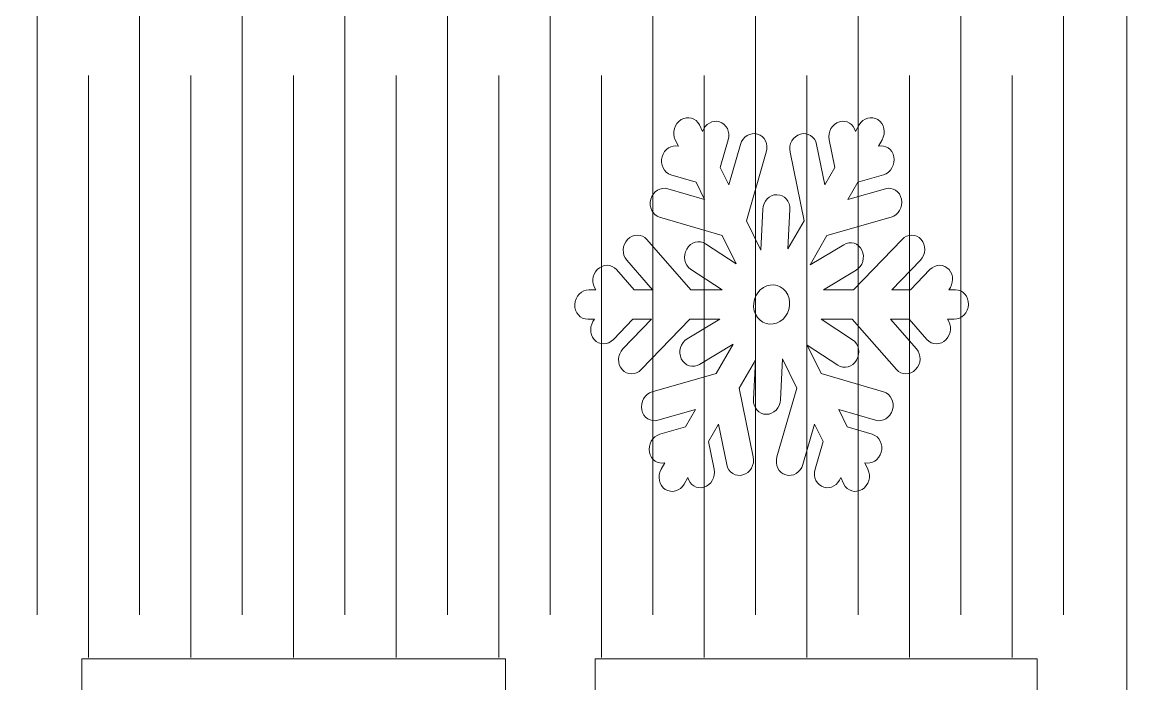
# Model space of a CAD drawing. Header units: centimetres. Extents: x -24.3 to 24.3, y -22.3 to 22.8.
# Drawn here: x 16.43 to 23, y -14.08 to -10.15 of the extents above; entities that cross this region are included whole.
import ezdxf

# ---------------------------------------------------------------- set-up
doc = ezdxf.new("R2010")
doc.units = ezdxf.units.CM
doc.header["$MEASUREMENT"] = 0
doc.layers.add('layer 1', color=7, linetype='Continuous')

msp = doc.modelspace()

# ---------------------------------------------------------------- linework, layer by layer
at = {"layer": 'layer 1', "color": 177, "lineweight": 9}
msp.add_open_spline([(-19.93213, -6.60133), (-19.93213, -6.60133), (-17.30459, -6.60133), (-17.30459, -6.60133), (-17.30459, -6.60133), (-17.30459, -6.60133), (-17.30459, -6.20133), (-17.30459, -6.20133), (-17.30459, -6.20133), (-17.30459, -6.20133), (-16.77125, -6.20133), (-16.77125, -6.20133), (-16.77125, -6.20133), (-16.77125, -6.20133), (-16.77125, -6.60133), (-16.77125, -6.60133), (-16.77125, -6.60133), (-16.77125, -6.60133), (-14.25361, -6.60133), (-14.25361, -6.60133), (-14.25361, -6.60133), (-14.25361, -6.60133), (-14.25361, -6.20133), (-14.25361, -6.20133), (-14.25361, -6.20133), (-14.25361, -6.20133), (-13.72028, -6.20133), (-13.72028, -6.20133), (-13.72028, -6.20133), (-13.72028, -6.20133), (-13.72028, -6.60133), (-13.72028, -6.60133), (-13.72028, -6.60133), (-13.72028, -6.60133), (-11.20265, -6.60133), (-11.20265, -6.60133), (-11.20265, -6.60133), (-11.20265, -6.60133), (-11.20265, -6.20133), (-11.20265, -6.20133), (-11.20265, -6.20133), (-11.20265, -6.20133), (-10.66932, -6.20133), (-10.66932, -6.20133), (-10.66932, -6.20133), (-10.66932, -6.20133), (-10.66932, -6.60133), (-10.66932, -6.60133), (-10.66932, -6.60133), (-10.66932, -6.60133), (-8.15169, -6.60133), (-8.15169, -6.60133), (-8.15169, -6.60133), (-8.15169, -6.60133), (-8.15169, -6.20133), (-8.15169, -6.20133), (-8.15169, -6.20133), (-8.15169, -6.20133), (-7.61836, -6.20133), (-7.61836, -6.20133), (-7.61836, -6.20133), (-7.61836, -6.20133), (-7.61836, -6.60133), (-7.61836, -6.60133), (-7.61836, -6.60133), (-7.61836, -6.60133), (-5.10073, -6.60133), (-5.10073, -6.60133), (-5.10073, -6.60133), (-5.10073, -6.60133), (-5.10073, -6.20133), (-5.10073, -6.20133), (-5.10073, -6.20133), (-5.10073, -6.20133), (-4.5674, -6.20133), (-4.5674, -6.20133), (-4.5674, -6.20133), (-4.5674, -6.20133), (-4.5674, -6.60133), (-4.5674, -6.60133), (-4.5674, -6.60133), (-4.5674, -6.60133), (-2.04977, -6.60133), (-2.04977, -6.60133), (-2.04977, -6.60133), (-2.04977, -6.60133), (-2.04977, -6.20133), (-2.04977, -6.20133), (-2.04977, -6.20133), (-2.04977, -6.20133), (-1.51644, -6.20133), (-1.51644, -6.20133), (-1.51644, -6.20133), (-1.51644, -6.20133), (-1.51644, -6.60133), (-1.51644, -6.60133), (-1.51644, -6.60133), (-1.51644, -6.60133), (1.0012, -6.60133), (1.0012, -6.60133), (1.0012, -6.60133), (1.0012, -6.60133), (1.0012, -6.20133), (1.0012, -6.20133), (1.0012, -6.20133), (1.0012, -6.20133), (1.53453, -6.20133), (1.53453, -6.20133), (1.53453, -6.20133), (1.53453, -6.20133), (1.53453, -6.60133), (1.53453, -6.60133), (1.53453, -6.60133), (1.53453, -6.60133), (4.05217, -6.60133), (4.05217, -6.60133), (4.05217, -6.60133), (4.05217, -6.60133), (4.05217, -6.20133), (4.05217, -6.20133), (4.05217, -6.20133), (4.05217, -6.20133), (4.58551, -6.20133), (4.58551, -6.20133), (4.58551, -6.20133), (4.58551, -6.20133), (4.58551, -6.60133), (4.58551, -6.60133), (4.58551, -6.60133), (4.58551, -6.60133), (7.10315, -6.60133), (7.10315, -6.60133), (7.10315, -6.60133), (7.10315, -6.60133), (7.10315, -6.20133), (7.10315, -6.20133), (7.10315, -6.20133), (7.10315, -6.20133), (7.63648, -6.20133), (7.63648, -6.20133), (7.63648, -6.20133), (7.63648, -6.20133), (7.63648, -6.60133), (7.63648, -6.60133), (7.63648, -6.60133), (7.63648, -6.60133), (10.15411, -6.60133), (10.15411, -6.60133), (10.15411, -6.60133), (10.15411, -6.60133), (10.15411, -6.20133), (10.15411, -6.20133), (10.15411, -6.20133), (10.15411, -6.20133), (10.68744, -6.20133), (10.68744, -6.20133), (10.68744, -6.20133), (10.68744, -6.20133), (10.68744, -6.60133), (10.68744, -6.60133), (10.68744, -6.60133), (10.68744, -6.60133), (13.20507, -6.60133), (13.20507, -6.60133), (13.20507, -6.60133), (13.20507, -6.60133), (13.20507, -6.20133), (13.20507, -6.20133), (13.20507, -6.20133), (13.20507, -6.20133), (13.7384, -6.20133), (13.7384, -6.20133), (13.7384, -6.20133), (13.7384, -6.20133), (13.7384, -6.60133), (13.7384, -6.60133), (13.7384, -6.60133), (13.7384, -6.60133), (16.25603, -6.60133), (16.25603, -6.60133), (16.25603, -6.60133), (16.25603, -6.60133), (16.25603, -6.20133), (16.25603, -6.20133), (16.25603, -6.20133), (16.25603, -6.20133), (16.78936, -6.20133), (16.78936, -6.20133), (16.78936, -6.20133), (16.78936, -6.20133), (16.78936, -6.60133), (16.78936, -6.60133), (16.78936, -6.60133), (16.78936, -6.60133), (19.30699, -6.60133), (19.30699, -6.60133), (19.30699, -6.60133), (19.30699, -6.60133), (19.30699, -6.20133), (19.30699, -6.20133), (19.30699, -6.20133), (19.30699, -6.20133), (19.84032, -6.20133), (19.84032, -6.20133), (19.84032, -6.20133), (19.84032, -6.20133), (19.84032, -6.60133), (19.84032, -6.60133), (19.84032, -6.60133), (19.84032, -6.60133), (22.46787, -6.60133), (22.46787, -6.60133), (22.46787, -6.60133), (22.46787, -6.60133), (22.46787, -6.20133), (22.46787, -6.20133), (22.46787, -6.20133), (22.46787, -6.20133), (23.0012, -6.20133), (23.0012, -6.20133), (23.0012, -6.20133), (23.0012, -8.91244), (23.0012, -11.62356), (23.0012, -14.33467), (23.0012, -14.33467), (23.0012, -14.33467), (22.46787, -14.33467), (22.46787, -14.33467), (22.46787, -14.33467), (22.46787, -14.33467), (22.46787, -13.93467), (22.46787, -13.93467), (22.46787, -13.93467), (22.46787, -13.93467), (19.84032, -13.93467), (19.84032, -13.93467), (19.84032, -13.93467), (19.84032, -13.93467), (19.84032, -14.33467), (19.84032, -14.33467), (19.84032, -14.33467), (19.84032, -14.33467), (19.30699, -14.33467), (19.30699, -14.33467), (19.30699, -14.33467), (19.30699, -14.33467), (19.30699, -13.93467), (19.30699, -13.93467), (19.30699, -13.93467), (19.30699, -13.93467), (16.78936, -13.93467), (16.78936, -13.93467), (16.78936, -13.93467), (16.78936, -13.93467), (16.78936, -14.33467), (16.78936, -14.33467), (16.78936, -14.33467), (16.78936, -14.33467), (16.25603, -14.33467), (16.25603, -14.33467), (16.25603, -14.33467), (16.25603, -14.33467), (16.25603, -13.93467), (16.25603, -13.93467), (16.25603, -13.93467), (16.25603, -13.93467), (13.7384, -13.93467), (13.7384, -13.93467), (13.7384, -13.93467), (13.7384, -13.93467), (13.7384, -14.33467), (13.7384, -14.33467), (13.7384, -14.33467), (13.7384, -14.33467), (13.20507, -14.33467), (13.20507, -14.33467), (13.20507, -14.33467), (13.20507, -14.33467), (13.20507, -13.93467), (13.20507, -13.93467), (13.20507, -13.93467), (13.20507, -13.93467), (10.68744, -13.93467), (10.68744, -13.93467), (10.68744, -13.93467), (10.68744, -13.93467), (10.68744, -14.33467), (10.68744, -14.33467), (10.68744, -14.33467), (10.68744, -14.33467), (10.15411, -14.33467), (10.15411, -14.33467), (10.15411, -14.33467), (10.15411, -14.33467), (10.15411, -13.93467), (10.15411, -13.93467), (10.15411, -13.93467), (10.15411, -13.93467), (7.63648, -13.93467), (7.63648, -13.93467), (7.63648, -13.93467), (7.63648, -13.93467), (7.63648, -14.33467), (7.63648, -14.33467), (7.63648, -14.33467), (7.63648, -14.33467), (7.10315, -14.33467), (7.10315, -14.33467), (7.10315, -14.33467), (7.10315, -14.33467), (7.10315, -13.93467), (7.10315, -13.93467), (7.10315, -13.93467), (7.10315, -13.93467), (4.58551, -13.93467), (4.58551, -13.93467), (4.58551, -13.93467), (4.58551, -13.93467), (4.58551, -14.33467), (4.58551, -14.33467), (4.58551, -14.33467), (4.58551, -14.33467), (4.05217, -14.33467), (4.05217, -14.33467), (4.05217, -14.33467), (4.05217, -14.33467), (4.05217, -13.93467), (4.05217, -13.93467), (4.05217, -13.93467), (4.05217, -13.93467), (1.53453, -13.93467), (1.53453, -13.93467), (1.53453, -13.93467), (1.53453, -13.93467), (1.53453, -14.33467), (1.53453, -14.33467), (1.53453, -14.33467), (1.53453, -14.33467), (1.0012, -14.33467), (1.0012, -14.33467), (1.0012, -14.33467), (1.0012, -14.33467), (1.0012, -13.93467), (1.0012, -13.93467), (1.0012, -13.93467), (1.0012, -13.93467), (-1.51644, -13.93467), (-1.51644, -13.93467), (-1.51644, -13.93467), (-1.51644, -13.93467), (-1.51644, -14.33467), (-1.51644, -14.33467), (-1.51644, -14.33467), (-1.51644, -14.33467), (-2.04977, -14.33467), (-2.04977, -14.33467), (-2.04977, -14.33467), (-2.04977, -14.33467), (-2.04977, -13.93467), (-2.04977, -13.93467), (-2.04977, -13.93467), (-2.04977, -13.93467), (-4.5674, -13.93467), (-4.5674, -13.93467), (-4.5674, -13.93467), (-4.5674, -13.93467), (-4.5674, -14.33467), (-4.5674, -14.33467), (-4.5674, -14.33467), (-4.5674, -14.33467), (-5.10073, -14.33467), (-5.10073, -14.33467), (-5.10073, -14.33467), (-5.10073, -14.33467), (-5.10073, -13.93467), (-5.10073, -13.93467), (-5.10073, -13.93467), (-5.10073, -13.93467), (-7.61836, -13.93467), (-7.61836, -13.93467), (-7.61836, -13.93467), (-7.61836, -13.93467), (-7.61836, -14.33467), (-7.61836, -14.33467), (-7.61836, -14.33467), (-7.61836, -14.33467), (-8.15169, -14.33467), (-8.15169, -14.33467), (-8.15169, -14.33467), (-8.15169, -14.33467), (-8.15169, -13.93467), (-8.15169, -13.93467), (-8.15169, -13.93467), (-8.15169, -13.93467), (-10.66932, -13.93467), (-10.66932, -13.93467), (-10.66932, -13.93467), (-10.66932, -13.93467), (-10.66932, -14.33467), (-10.66932, -14.33467), (-10.66932, -14.33467), (-10.66932, -14.33467), (-11.20265, -14.33467), (-11.20265, -14.33467), (-11.20265, -14.33467), (-11.20265, -14.33467), (-11.20265, -13.93467), (-11.20265, -13.93467), (-11.20265, -13.93467), (-11.20265, -13.93467), (-13.72028, -13.93467), (-13.72028, -13.93467), (-13.72028, -13.93467), (-13.72028, -13.93467), (-13.72028, -14.33467), (-13.72028, -14.33467), (-13.72028, -14.33467), (-13.72028, -14.33467), (-14.25361, -14.33467), (-14.25361, -14.33467), (-14.25361, -14.33467), (-14.25361, -14.33467), (-14.25361, -13.93467), (-14.25361, -13.93467), (-14.25361, -13.93467), (-14.25361, -13.93467), (-16.77125, -13.93467), (-16.77125, -13.93467), (-16.77125, -13.93467), (-16.77125, -13.93467), (-16.77125, -14.33467), (-16.77125, -14.33467), (-16.77125, -14.33467), (-16.77125, -14.33467), (-17.30459, -14.33467), (-17.30459, -14.33467), (-17.30459, -14.33467), (-17.30459, -14.33467), (-17.30459, -13.93467), (-17.30459, -13.93467), (-17.30459, -13.93467), (-17.30459, -13.93467), (-19.93213, -13.93467), (-19.93213, -13.93467), (-19.93213, -13.93467), (-19.93213, -13.93467), (-19.93213, -14.33467), (-19.93213, -14.33467), (-19.93213, -14.33467), (-19.93213, -14.33467), (-20.46547, -14.33467), (-20.46547, -14.33467), (-20.46547, -14.33467), (-20.46547, -11.62356), (-20.46547, -8.91244), (-20.46547, -6.20133), (-20.46547, -6.20133), (-20.46547, -6.20133), (-19.93213, -6.20133), (-19.93213, -6.20133), (-19.93213, -6.20133), (-19.93213, -6.20133), (-19.93213, -6.60133), (-19.93213, -6.60133)], degree=3, knots=[0, 0, 0, 0, 0.008547, 0.008547, 0.008547, 0.008547, 0.017094, 0.017094, 0.017094, 0.017094, 0.025641, 0.025641, 0.025641, 0.025641, 0.034188, 0.034188, 0.034188, 0.034188, 0.042735, 0.042735, 0.042735, 0.042735, 0.0512821, 0.0512821, 0.0512821, 0.0512821, 0.0598291, 0.0598291, 0.0598291, 0.0598291, 0.0683761, 0.0683761, 0.0683761, 0.0683761, 0.0769231, 0.0769231, 0.0769231, 0.0769231, 0.0854701, 0.0854701, 0.0854701, 0.0854701, 0.0940171, 0.0940171, 0.0940171, 0.0940171, 0.1025641, 0.1025641, 0.1025641, 0.1025641, 0.1111111, 0.1111111, 0.1111111, 0.1111111, 0.1196581, 0.1196581, 0.1196581, 0.1196581, 0.1282051, 0.1282051, 0.1282051, 0.1282051, 0.1367521, 0.1367521, 0.1367521, 0.1367521, 0.1452991, 0.1452991, 0.1452991, 0.1452991, 0.1538462, 0.1538462, 0.1538462, 0.1538462, 0.1623932, 0.1623932, 0.1623932, 0.1623932, 0.1709402, 0.1709402, 0.1709402, 0.1709402, 0.1794872, 0.1794872, 0.1794872, 0.1794872, 0.1880342, 0.1880342, 0.1880342, 0.1880342, 0.1965812, 0.1965812, 0.1965812, 0.1965812, 0.2051282, 0.2051282, 0.2051282, 0.2051282, 0.2136752, 0.2136752, 0.2136752, 0.2136752, 0.2222222, 0.2222222, 0.2222222, 0.2222222, 0.2307692, 0.2307692, 0.2307692, 0.2307692, 0.2393162, 0.2393162, 0.2393162, 0.2393162, 0.2478632, 0.2478632, 0.2478632, 0.2478632, 0.2564103, 0.2564103, 0.2564103, 0.2564103, 0.2649573, 0.2649573, 0.2649573, 0.2649573, 0.2735043, 0.2735043, 0.2735043, 0.2735043, 0.2820513, 0.2820513, 0.2820513, 0.2820513, 0.2905983, 0.2905983, 0.2905983, 0.2905983, 0.2991453, 0.2991453, 0.2991453, 0.2991453, 0.3076923, 0.3076923, 0.3076923, 0.3076923, 0.3162393, 0.3162393, 0.3162393, 0.3162393, 0.3247863, 0.3247863, 0.3247863, 0.3247863, 0.3333333, 0.3333333, 0.3333333, 0.3333333, 0.3418803, 0.3418803, 0.3418803, 0.3418803, 0.3504274, 0.3504274, 0.3504274, 0.3504274, 0.3589744, 0.3589744, 0.3589744, 0.3589744, 0.3675214, 0.3675214, 0.3675214, 0.3675214, 0.3760684, 0.3760684, 0.3760684, 0.3760684, 0.3846154, 0.3846154, 0.3846154, 0.3846154, 0.3931624, 0.3931624, 0.3931624, 0.3931624, 0.4017094, 0.4017094, 0.4017094, 0.4017094, 0.4102564, 0.4102564, 0.4102564, 0.4102564, 0.4188034, 0.4188034, 0.4188034, 0.4188034, 0.4273504, 0.4273504, 0.4273504, 0.4273504, 0.4358974, 0.4358974, 0.4358974, 0.4358974, 0.4444444, 0.4444444, 0.4444444, 0.4444444, 0.4529915, 0.4529915, 0.4529915, 0.4529915, 0.4615385, 0.4615385, 0.4615385, 0.4615385, 0.4700855, 0.4700855, 0.4700855, 0.4700855, 0.4786325, 0.4786325, 0.4786325, 0.4786325, 0.4871795, 0.4871795, 0.4871795, 0.4871795, 0.4957265, 0.4957265, 0.4957265, 0.4957265, 0.5042735, 0.5042735, 0.5042735, 0.5042735, 0.5128205, 0.5128205, 0.5128205, 0.5128205, 0.5213675, 0.5213675, 0.5213675, 0.5213675, 0.5299145, 0.5299145, 0.5299145, 0.5299145, 0.5384615, 0.5384615, 0.5384615, 0.5384615, 0.5470085, 0.5470085, 0.5470085, 0.5470085, 0.5555556, 0.5555556, 0.5555556, 0.5555556, 0.5641026, 0.5641026, 0.5641026, 0.5641026, 0.5726496, 0.5726496, 0.5726496, 0.5726496, 0.5811966, 0.5811966, 0.5811966, 0.5811966, 0.5897436, 0.5897436, 0.5897436, 0.5897436, 0.5982906, 0.5982906, 0.5982906, 0.5982906, 0.6068376, 0.6068376, 0.6068376, 0.6068376, 0.6153846, 0.6153846, 0.6153846, 0.6153846, 0.6239316, 0.6239316, 0.6239316, 0.6239316, 0.6324786, 0.6324786, 0.6324786, 0.6324786, 0.6410256, 0.6410256, 0.6410256, 0.6410256, 0.6495726, 0.6495726, 0.6495726, 0.6495726, 0.6581197, 0.6581197, 0.6581197, 0.6581197, 0.6666667, 0.6666667, 0.6666667, 0.6666667, 0.6752137, 0.6752137, 0.6752137, 0.6752137, 0.6837607, 0.6837607, 0.6837607, 0.6837607, 0.6923077, 0.6923077, 0.6923077, 0.6923077, 0.7008547, 0.7008547, 0.7008547, 0.7008547, 0.7094017, 0.7094017, 0.7094017, 0.7094017, 0.7179487, 0.7179487, 0.7179487, 0.7179487, 0.7264957, 0.7264957, 0.7264957, 0.7264957, 0.7350427, 0.7350427, 0.7350427, 0.7350427, 0.7435897, 0.7435897, 0.7435897, 0.7435897, 0.7521368, 0.7521368, 0.7521368, 0.7521368, 0.7606838, 0.7606838, 0.7606838, 0.7606838, 0.7692308, 0.7692308, 0.7692308, 0.7692308, 0.7777778, 0.7777778, 0.7777778, 0.7777778, 0.7863248, 0.7863248, 0.7863248, 0.7863248, 0.7948718, 0.7948718, 0.7948718, 0.7948718, 0.8034188, 0.8034188, 0.8034188, 0.8034188, 0.8119658, 0.8119658, 0.8119658, 0.8119658, 0.8205128, 0.8205128, 0.8205128, 0.8205128, 0.8290598, 0.8290598, 0.8290598, 0.8290598, 0.8376068, 0.8376068, 0.8376068, 0.8376068, 0.8461538, 0.8461538, 0.8461538, 0.8461538, 0.8547009, 0.8547009, 0.8547009, 0.8547009, 0.8632479, 0.8632479, 0.8632479, 0.8632479, 0.8717949, 0.8717949, 0.8717949, 0.8717949, 0.8803419, 0.8803419, 0.8803419, 0.8803419, 0.8888889, 0.8888889, 0.8888889, 0.8888889, 0.8974359, 0.8974359, 0.8974359, 0.8974359, 0.9059829, 0.9059829, 0.9059829, 0.9059829, 0.9145299, 0.9145299, 0.9145299, 0.9145299, 0.9230769, 0.9230769, 0.9230769, 0.9230769, 0.9316239, 0.9316239, 0.9316239, 0.9316239, 0.9401709, 0.9401709, 0.9401709, 0.9401709, 0.9487179, 0.9487179, 0.9487179, 0.9487179, 0.957265, 0.957265, 0.957265, 0.957265, 0.965812, 0.965812, 0.965812, 0.965812, 0.974359, 0.974359, 0.974359, 0.974359, 0.982906, 0.982906, 0.982906, 0.982906, 1, 1, 1, 1], dxfattribs=at)
for points in [[(16.52269, -6.86263), (16.52269, -6.86263), (16.52269, -13.67337), (16.52269, -13.67337)], [(17.13288, -6.86263), (17.13288, -6.86263), (17.13288, -13.67337), (17.13288, -13.67337)], [(17.74308, -6.86263), (17.74308, -6.86263), (17.74308, -13.67337), (17.74308, -13.67337)], [(18.35327, -6.86263), (18.35327, -6.86263), (18.35327, -13.67337), (18.35327, -13.67337)], [(18.96346, -6.86263), (18.96346, -6.86263), (18.96346, -13.67337), (18.96346, -13.67337)], [(19.57366, -6.86263), (19.57366, -6.86263), (19.57366, -13.67337), (19.57366, -13.67337)], [(20.18385, -6.86263), (20.18385, -6.86263), (20.18385, -13.67337), (20.18385, -13.67337)], [(20.79404, -6.86263), (20.79404, -6.86263), (20.79404, -13.67337), (20.79404, -13.67337)], [(21.40424, -6.86263), (21.40424, -6.86263), (21.40424, -13.67337), (21.40424, -13.67337)], [(22.01443, -6.86263), (22.01443, -6.86263), (22.01443, -13.67337), (22.01443, -13.67337)], [(22.62463, -6.86263), (22.62463, -6.86263), (22.62463, -13.67337), (22.62463, -13.67337)], [(16.82778, -13.92841), (16.82778, -13.92841), (16.82778, -10.46596), (16.82778, -10.46596)], [(17.43798, -13.92841), (17.43798, -13.92841), (17.43798, -10.46595), (17.43798, -10.46595)], [(18.04817, -13.92841), (18.04817, -13.92841), (18.04817, -10.46595), (18.04817, -10.46595)], [(18.65837, -13.92841), (18.65837, -13.92841), (18.65837, -10.46596), (18.65837, -10.46596)], [(19.26856, -13.92841), (19.26856, -13.92841), (19.26856, -10.46596), (19.26856, -10.46596)], [(19.87876, -13.92841), (19.87876, -13.92841), (19.87876, -10.46595), (19.87876, -10.46595)], [(20.48895, -13.92841), (20.48895, -13.92841), (20.48895, -10.46595), (20.48895, -10.46595)], [(21.09914, -13.92841), (21.09914, -13.92841), (21.09914, -10.46596), (21.09914, -10.46596)], [(21.70933, -13.92841), (21.70933, -13.92841), (21.70933, -10.46596), (21.70933, -10.46596)], [(22.31953, -13.92841), (22.31953, -13.92841), (22.31953, -10.46595), (22.31953, -10.46595)]]:
    msp.add_open_spline(points, degree=3, dxfattribs=at)
at = {"layer": 'layer 1', "color": 7, "lineweight": 9}
for points, knots in [([(20.6343, -11.11634), (20.6343, -11.11634), (20.70411, -10.87647), (20.70411, -10.87647), (20.70411, -10.87647), (20.71766, -10.82992), (20.76325, -10.80218), (20.80561, -10.81473), (20.80561, -10.81473), (20.84797, -10.82727), (20.87146, -10.87546), (20.85791, -10.92202), (20.85791, -10.92202), (20.85791, -10.92202), (20.73904, -11.33045), (20.73904, -11.33045), (20.73904, -11.33045), (20.73904, -11.33045), (20.82444, -11.50504), (20.82444, -11.50504), (20.82444, -11.50504), (20.82444, -11.50504), (20.83631, -11.26226), (20.83631, -11.26226), (20.83631, -11.26226), (20.83867, -11.21405), (20.87681, -11.175), (20.92121, -11.17531), (20.92121, -11.17531), (20.96562, -11.17563), (20.99991, -11.21521), (20.99756, -11.26341), (20.99756, -11.26341), (20.99756, -11.26341), (20.98608, -11.49824), (20.98608, -11.49824), (20.98608, -11.49824), (20.98608, -11.49824), (21.0825, -11.33045), (21.0825, -11.33045), (21.0825, -11.33045), (21.0825, -11.33045), (20.9986, -10.92203), (20.9986, -10.92203), (20.9986, -10.92203), (20.98904, -10.87547), (21.01665, -10.82728), (21.06008, -10.81474), (21.06008, -10.81474), (21.10352, -10.8022), (21.14673, -10.82993), (21.1563, -10.87649), (21.1563, -10.87649), (21.1563, -10.87649), (21.20557, -11.11634), (21.20557, -11.11634), (21.20557, -11.11634), (21.20557, -11.11634), (21.26507, -11.01281), (21.26507, -11.01281), (21.26507, -11.01281), (21.26507, -11.01281), (21.23141, -10.84894), (21.23141, -10.84894), (21.23141, -10.84894), (21.22184, -10.8024), (21.24946, -10.75419), (21.29289, -10.74165), (21.29289, -10.74165), (21.33488, -10.72952), (21.37669, -10.75505), (21.38805, -10.79886), (21.38805, -10.79886), (21.38805, -10.79886), (21.4099, -10.76084), (21.4099, -10.76084), (21.4099, -10.76084), (21.4339, -10.71909), (21.484, -10.7047), (21.52144, -10.72881), (21.52144, -10.72881), (21.55888, -10.75292), (21.56984, -10.80662), (21.54584, -10.84838), (21.54584, -10.84838), (21.54584, -10.84838), (21.52399, -10.88638), (21.52399, -10.88638), (21.52399, -10.88638), (21.56597, -10.87692), (21.60661, -10.90447), (21.61574, -10.94951), (21.61574, -10.94951), (21.62519, -10.99611), (21.59745, -11.04422), (21.554, -11.05664), (21.554, -11.05664), (21.554, -11.05664), (21.40101, -11.10034), (21.40101, -11.10034), (21.40101, -11.10034), (21.40101, -11.10034), (21.34151, -11.20387), (21.34151, -11.20387), (21.34151, -11.20387), (21.34151, -11.20387), (21.56542, -11.13991), (21.56542, -11.13991), (21.56542, -11.13991), (21.60887, -11.12749), (21.65201, -11.15536), (21.66146, -11.20196), (21.66146, -11.20196), (21.67091, -11.24853), (21.64317, -11.29665), (21.59971, -11.30907), (21.59971, -11.30907), (21.59971, -11.30907), (21.21844, -11.41798), (21.21844, -11.41798), (21.21844, -11.41798), (21.21844, -11.41798), (21.11809, -11.59257), (21.11809, -11.59257), (21.11809, -11.59257), (21.11809, -11.59257), (21.3177, -11.47258), (21.3177, -11.47258), (21.3177, -11.47258), (21.35734, -11.44874), (21.40611, -11.4635), (21.42627, -11.5054), (21.42627, -11.5054), (21.44643, -11.54732), (21.43054, -11.60094), (21.39092, -11.62476), (21.39092, -11.62476), (21.39092, -11.62476), (21.19787, -11.74081), (21.19787, -11.74081), (21.19787, -11.74081), (21.19787, -11.74081), (21.37636, -11.74081), (21.37636, -11.74081), (21.37636, -11.74081), (21.37636, -11.74081), (21.66438, -11.4413), (21.66438, -11.4413), (21.66438, -11.4413), (21.69722, -11.40717), (21.74846, -11.40709), (21.77845, -11.44113), (21.77845, -11.44113), (21.80845, -11.47518), (21.80614, -11.53079), (21.77332, -11.56492), (21.77332, -11.56492), (21.77332, -11.56492), (21.60417, -11.74081), (21.60417, -11.74081), (21.60417, -11.74081), (21.60417, -11.74081), (21.71432, -11.74081), (21.71432, -11.74081), (21.71432, -11.74081), (21.71432, -11.74081), (21.82988, -11.62064), (21.82988, -11.62064), (21.82988, -11.62064), (21.86271, -11.58651), (21.91395, -11.58643), (21.94394, -11.62048), (21.94394, -11.62048), (21.97295, -11.65339), (21.97175, -11.70648), (21.94195, -11.74081), (21.94195, -11.74081), (21.94195, -11.74081), (21.98238, -11.74081), (21.98238, -11.74081), (21.98238, -11.74081), (22.02679, -11.74081), (22.06134, -11.78014), (22.05928, -11.82835), (22.05928, -11.82835), (22.05722, -11.87655), (22.0193, -11.91588), (21.97488, -11.91588), (21.97488, -11.91588), (21.97488, -11.91588), (21.93445, -11.91588), (21.93445, -11.91588), (21.93445, -11.91588), (21.96132, -11.95022), (21.95797, -12.00331), (21.92615, -12.03623), (21.92615, -12.03623), (21.89323, -12.07027), (21.842, -12.0702), (21.81209, -12.03606), (21.81209, -12.03606), (21.81209, -12.03606), (21.7068, -11.91588), (21.7068, -11.91588), (21.7068, -11.91588), (21.7068, -11.91588), (21.59667, -11.91588), (21.59667, -11.91588), (21.59667, -11.91588), (21.59667, -11.91588), (21.75076, -12.09178), (21.75076, -12.09178), (21.75076, -12.09178), (21.78066, -12.12592), (21.77821, -12.18152), (21.7453, -12.21557), (21.7453, -12.21557), (21.71239, -12.24961), (21.66116, -12.24954), (21.63125, -12.2154), (21.63125, -12.2154), (21.63125, -12.2154), (21.36887, -11.91588), (21.36887, -11.91588), (21.36887, -11.91588), (21.36887, -11.91588), (21.18312, -11.91588), (21.18312, -11.91588), (21.18312, -11.91588), (21.18312, -11.91588), (21.37085, -12.03866), (21.37085, -12.03866), (21.37085, -12.03866), (21.40812, -12.06304), (21.41876, -12.11685), (21.39451, -12.15844), (21.39451, -12.15844), (21.37026, -12.20003), (21.32009, -12.21407), (21.28281, -12.18969), (21.28281, -12.18969), (21.28281, -12.18969), (21.10123, -12.07093), (21.10123, -12.07093), (21.10123, -12.07093), (21.10123, -12.07093), (21.18331, -12.23872), (21.18331, -12.23872), (21.18331, -12.23872), (21.18331, -12.23872), (21.55525, -12.34763), (21.55525, -12.34763), (21.55525, -12.34763), (21.59764, -12.36005), (21.62127, -12.40817), (21.60783, -12.45475), (21.60783, -12.45475), (21.5944, -12.50134), (21.54887, -12.52921), (21.50648, -12.5168), (21.50648, -12.5168), (21.50648, -12.5168), (21.28804, -12.45284), (21.28804, -12.45284), (21.28804, -12.45284), (21.28804, -12.45284), (21.33868, -12.55636), (21.33868, -12.55636), (21.33868, -12.55636), (21.33868, -12.55636), (21.48792, -12.60005), (21.48792, -12.60005), (21.48792, -12.60005), (21.53031, -12.61247), (21.55394, -12.66059), (21.5405, -12.70717), (21.5405, -12.70717), (21.52751, -12.75223), (21.4845, -12.77978), (21.44335, -12.77031), (21.44335, -12.77031), (21.44335, -12.77031), (21.46194, -12.80833), (21.46194, -12.80833), (21.46194, -12.80833), (21.48236, -12.85008), (21.4668, -12.90379), (21.4273, -12.9279), (21.4273, -12.9279), (21.3878, -12.952), (21.33893, -12.93761), (21.31851, -12.89586), (21.31851, -12.89586), (21.31851, -12.89586), (21.29991, -12.85785), (21.29991, -12.85785), (21.29991, -12.85785), (21.2848, -12.90165), (21.2408, -12.92718), (21.19985, -12.91505), (21.19985, -12.91505), (21.1575, -12.90251), (21.13401, -12.85431), (21.14755, -12.80776), (21.14755, -12.80776), (21.14755, -12.80776), (21.19525, -12.64389), (21.19525, -12.64389), (21.19525, -12.64389), (21.19525, -12.64389), (21.14461, -12.54037), (21.14461, -12.54037), (21.14461, -12.54037), (21.14461, -12.54037), (21.0748, -12.78022), (21.0748, -12.78022), (21.0748, -12.78022), (21.06125, -12.82677), (21.01566, -12.85451), (20.9733, -12.84196), (20.9733, -12.84196), (20.93095, -12.82942), (20.90745, -12.78123), (20.921, -12.73468), (20.921, -12.73468), (20.921, -12.73468), (21.03988, -12.32625), (21.03988, -12.32625), (21.03988, -12.32625), (21.03988, -12.32625), (20.95449, -12.15168), (20.95449, -12.15168), (20.95449, -12.15168), (20.95449, -12.15168), (20.94261, -12.39444), (20.94261, -12.39444), (20.94261, -12.39444), (20.94024, -12.44266), (20.90211, -12.48171), (20.85771, -12.4814), (20.85771, -12.4814), (20.81329, -12.48107), (20.77901, -12.44149), (20.78136, -12.39329), (20.78136, -12.39329), (20.78136, -12.39329), (20.79284, -12.15847), (20.79284, -12.15847), (20.79284, -12.15847), (20.79284, -12.15847), (20.69641, -12.32624), (20.69641, -12.32624), (20.69641, -12.32624), (20.69641, -12.32624), (20.78032, -12.73468), (20.78032, -12.73468), (20.78032, -12.73468), (20.78988, -12.78123), (20.76226, -12.82942), (20.71883, -12.84196), (20.71883, -12.84196), (20.6754, -12.85451), (20.63218, -12.82677), (20.62262, -12.78022), (20.62262, -12.78022), (20.62262, -12.78022), (20.57334, -12.54035), (20.57334, -12.54035), (20.57334, -12.54035), (20.57334, -12.54035), (20.51384, -12.64388), (20.51384, -12.64388), (20.51384, -12.64388), (20.51384, -12.64388), (20.54751, -12.80776), (20.54751, -12.80776), (20.54751, -12.80776), (20.55707, -12.85432), (20.52945, -12.90251), (20.48602, -12.91505), (20.48602, -12.91505), (20.44402, -12.92718), (20.40222, -12.90165), (20.39086, -12.85785), (20.39086, -12.85785), (20.39086, -12.85785), (20.36901, -12.89586), (20.36901, -12.89586), (20.36901, -12.89586), (20.34501, -12.93761), (20.29491, -12.952), (20.25747, -12.9279), (20.25747, -12.9279), (20.22004, -12.90379), (20.20907, -12.85008), (20.23307, -12.80833), (20.23307, -12.80833), (20.23307, -12.80833), (20.25492, -12.77031), (20.25492, -12.77031), (20.25492, -12.77031), (20.21295, -12.77977), (20.1723, -12.75222), (20.16317, -12.70718), (20.16317, -12.70718), (20.15373, -12.66059), (20.18147, -12.61247), (20.22492, -12.60005), (20.22492, -12.60005), (20.22492, -12.60005), (20.3779, -12.55635), (20.3779, -12.55635), (20.3779, -12.55635), (20.3779, -12.55635), (20.43739, -12.45284), (20.43739, -12.45284), (20.43739, -12.45284), (20.43739, -12.45284), (20.21349, -12.5168), (20.21349, -12.5168), (20.21349, -12.5168), (20.17004, -12.52921), (20.1269, -12.50134), (20.11745, -12.45475), (20.11745, -12.45475), (20.10801, -12.40817), (20.13575, -12.36005), (20.17921, -12.34763), (20.17921, -12.34763), (20.17921, -12.34763), (20.56046, -12.23872), (20.56046, -12.23872), (20.56046, -12.23872), (20.56046, -12.23872), (20.66082, -12.06412), (20.66082, -12.06412), (20.66082, -12.06412), (20.66082, -12.06412), (20.46121, -12.18413), (20.46121, -12.18413), (20.46121, -12.18413), (20.42157, -12.20796), (20.3728, -12.1932), (20.35265, -12.1513), (20.35265, -12.1513), (20.33248, -12.10939), (20.34837, -12.05577), (20.388, -12.03194), (20.388, -12.03194), (20.388, -12.03194), (20.58107, -11.91588), (20.58107, -11.91588), (20.58107, -11.91588), (20.58107, -11.91588), (20.40255, -11.91588), (20.40255, -11.91588), (20.40255, -11.91588), (20.40255, -11.91588), (20.11453, -12.2154), (20.11453, -12.2154), (20.11453, -12.2154), (20.0817, -12.24954), (20.03046, -12.24961), (20.00046, -12.21557), (20.00046, -12.21557), (19.97046, -12.18152), (19.97278, -12.12592), (20.0056, -12.09178), (20.0056, -12.09178), (20.0056, -12.09178), (20.17475, -11.91588), (20.17475, -11.91588), (20.17475, -11.91588), (20.17475, -11.91588), (20.06462, -11.91588), (20.06462, -11.91588), (20.06462, -11.91588), (20.06462, -11.91588), (19.94904, -12.03606), (19.94904, -12.03606), (19.94904, -12.03606), (19.91621, -12.0702), (19.86497, -12.07027), (19.83497, -12.03623), (19.83497, -12.03623), (19.80596, -12.00331), (19.80717, -11.95021), (19.83697, -11.91588), (19.83697, -11.91588), (19.83697, -11.91588), (19.79654, -11.91588), (19.79654, -11.91588), (19.79654, -11.91588), (19.75212, -11.91588), (19.71757, -11.87655), (19.71963, -11.82835), (19.71963, -11.82835), (19.7217, -11.78014), (19.75962, -11.74081), (19.80403, -11.74081), (19.80403, -11.74081), (19.80403, -11.74081), (19.84446, -11.74081), (19.84446, -11.74081), (19.84446, -11.74081), (19.81761, -11.70648), (19.82095, -11.65339), (19.85278, -11.62047), (19.85278, -11.62047), (19.88569, -11.58643), (19.93692, -11.58651), (19.96683, -11.62064), (19.96683, -11.62064), (19.96683, -11.62064), (20.07211, -11.74081), (20.07211, -11.74081), (20.07211, -11.74081), (20.07211, -11.74081), (20.18223, -11.74081), (20.18223, -11.74081), (20.18223, -11.74081), (20.18223, -11.74081), (20.02815, -11.56492), (20.02815, -11.56492), (20.02815, -11.56492), (19.99825, -11.53079), (20.0007, -11.47518), (20.03361, -11.44113), (20.03361, -11.44113), (20.06652, -11.40709), (20.11776, -11.40717), (20.14767, -11.4413), (20.14767, -11.4413), (20.14767, -11.4413), (20.41005, -11.74081), (20.41005, -11.74081), (20.41005, -11.74081), (20.41005, -11.74081), (20.59578, -11.74081), (20.59578, -11.74081), (20.59578, -11.74081), (20.59578, -11.74081), (20.40807, -11.61803), (20.40807, -11.61803), (20.40807, -11.61803), (20.37079, -11.59365), (20.36016, -11.53984), (20.3844, -11.49825), (20.3844, -11.49825), (20.40865, -11.45666), (20.45883, -11.44262), (20.4961, -11.467), (20.4961, -11.467), (20.4961, -11.467), (20.67767, -11.58577), (20.67767, -11.58577), (20.67767, -11.58577), (20.67767, -11.58577), (20.59559, -11.41798), (20.59559, -11.41798), (20.59559, -11.41798), (20.59559, -11.41798), (20.22368, -11.30907), (20.22368, -11.30907), (20.22368, -11.30907), (20.18128, -11.29665), (20.15766, -11.24853), (20.17109, -11.20196), (20.17109, -11.20196), (20.18453, -11.15536), (20.23006, -11.12749), (20.27244, -11.13991), (20.27244, -11.13991), (20.27244, -11.13991), (20.49087, -11.20387), (20.49087, -11.20387), (20.49087, -11.20387), (20.49087, -11.20387), (20.44023, -11.10034), (20.44023, -11.10034), (20.44023, -11.10034), (20.44023, -11.10034), (20.29099, -11.05664), (20.29099, -11.05664), (20.29099, -11.05664), (20.2486, -11.04422), (20.22498, -10.99611), (20.23841, -10.94951), (20.23841, -10.94951), (20.2514, -10.90447), (20.2944, -10.87692), (20.33557, -10.88638), (20.33557, -10.88638), (20.33557, -10.88638), (20.31698, -10.84838), (20.31698, -10.84838), (20.31698, -10.84838), (20.29655, -10.80662), (20.31211, -10.75292), (20.35161, -10.72881), (20.35161, -10.72881), (20.39111, -10.7047), (20.43998, -10.71909), (20.46041, -10.76084), (20.46041, -10.76084), (20.46041, -10.76084), (20.479, -10.79886), (20.479, -10.79886), (20.479, -10.79886), (20.4941, -10.75505), (20.53809, -10.72951), (20.57906, -10.74164), (20.57906, -10.74164), (20.62142, -10.75418), (20.64491, -10.80237), (20.63136, -10.84893), (20.63136, -10.84893), (20.63136, -10.84893), (20.58366, -11.01281), (20.58366, -11.01281), (20.58366, -11.01281), (20.58366, -11.01281), (20.6343, -11.11634), (20.6343, -11.11634)], [0, 0, 0, 0, 0.0063694, 0.0063694, 0.0063694, 0.0063694, 0.0127389, 0.0127389, 0.0127389, 0.0127389, 0.0191083, 0.0191083, 0.0191083, 0.0191083, 0.0254777, 0.0254777, 0.0254777, 0.0254777, 0.0318471, 0.0318471, 0.0318471, 0.0318471, 0.0382166, 0.0382166, 0.0382166, 0.0382166, 0.044586, 0.044586, 0.044586, 0.044586, 0.0509554, 0.0509554, 0.0509554, 0.0509554, 0.0573248, 0.0573248, 0.0573248, 0.0573248, 0.0636943, 0.0636943, 0.0636943, 0.0636943, 0.0700637, 0.0700637, 0.0700637, 0.0700637, 0.0764331, 0.0764331, 0.0764331, 0.0764331, 0.0828025, 0.0828025, 0.0828025, 0.0828025, 0.089172, 0.089172, 0.089172, 0.089172, 0.0955414, 0.0955414, 0.0955414, 0.0955414, 0.1019108, 0.1019108, 0.1019108, 0.1019108, 0.1082803, 0.1082803, 0.1082803, 0.1082803, 0.1146497, 0.1146497, 0.1146497, 0.1146497, 0.1210191, 0.1210191, 0.1210191, 0.1210191, 0.1273885, 0.1273885, 0.1273885, 0.1273885, 0.133758, 0.133758, 0.133758, 0.133758, 0.1401274, 0.1401274, 0.1401274, 0.1401274, 0.1464968, 0.1464968, 0.1464968, 0.1464968, 0.1528662, 0.1528662, 0.1528662, 0.1528662, 0.1592357, 0.1592357, 0.1592357, 0.1592357, 0.1656051, 0.1656051, 0.1656051, 0.1656051, 0.1719745, 0.1719745, 0.1719745, 0.1719745, 0.1783439, 0.1783439, 0.1783439, 0.1783439, 0.1847134, 0.1847134, 0.1847134, 0.1847134, 0.1910828, 0.1910828, 0.1910828, 0.1910828, 0.1974522, 0.1974522, 0.1974522, 0.1974522, 0.2038217, 0.2038217, 0.2038217, 0.2038217, 0.2101911, 0.2101911, 0.2101911, 0.2101911, 0.2165605, 0.2165605, 0.2165605, 0.2165605, 0.2229299, 0.2229299, 0.2229299, 0.2229299, 0.2292994, 0.2292994, 0.2292994, 0.2292994, 0.2356688, 0.2356688, 0.2356688, 0.2356688, 0.2420382, 0.2420382, 0.2420382, 0.2420382, 0.2484076, 0.2484076, 0.2484076, 0.2484076, 0.2547771, 0.2547771, 0.2547771, 0.2547771, 0.2611465, 0.2611465, 0.2611465, 0.2611465, 0.2675159, 0.2675159, 0.2675159, 0.2675159, 0.2738854, 0.2738854, 0.2738854, 0.2738854, 0.2802548, 0.2802548, 0.2802548, 0.2802548, 0.2866242, 0.2866242, 0.2866242, 0.2866242, 0.2929936, 0.2929936, 0.2929936, 0.2929936, 0.2993631, 0.2993631, 0.2993631, 0.2993631, 0.3057325, 0.3057325, 0.3057325, 0.3057325, 0.3121019, 0.3121019, 0.3121019, 0.3121019, 0.3184713, 0.3184713, 0.3184713, 0.3184713, 0.3248408, 0.3248408, 0.3248408, 0.3248408, 0.3312102, 0.3312102, 0.3312102, 0.3312102, 0.3375796, 0.3375796, 0.3375796, 0.3375796, 0.343949, 0.343949, 0.343949, 0.343949, 0.3503185, 0.3503185, 0.3503185, 0.3503185, 0.3566879, 0.3566879, 0.3566879, 0.3566879, 0.3630573, 0.3630573, 0.3630573, 0.3630573, 0.3694268, 0.3694268, 0.3694268, 0.3694268, 0.3757962, 0.3757962, 0.3757962, 0.3757962, 0.3821656, 0.3821656, 0.3821656, 0.3821656, 0.388535, 0.388535, 0.388535, 0.388535, 0.3949045, 0.3949045, 0.3949045, 0.3949045, 0.4012739, 0.4012739, 0.4012739, 0.4012739, 0.4076433, 0.4076433, 0.4076433, 0.4076433, 0.4140127, 0.4140127, 0.4140127, 0.4140127, 0.4203822, 0.4203822, 0.4203822, 0.4203822, 0.4267516, 0.4267516, 0.4267516, 0.4267516, 0.433121, 0.433121, 0.433121, 0.433121, 0.4394904, 0.4394904, 0.4394904, 0.4394904, 0.4458599, 0.4458599, 0.4458599, 0.4458599, 0.4522293, 0.4522293, 0.4522293, 0.4522293, 0.4585987, 0.4585987, 0.4585987, 0.4585987, 0.4649682, 0.4649682, 0.4649682, 0.4649682, 0.4713376, 0.4713376, 0.4713376, 0.4713376, 0.477707, 0.477707, 0.477707, 0.477707, 0.4840764, 0.4840764, 0.4840764, 0.4840764, 0.4904459, 0.4904459, 0.4904459, 0.4904459, 0.4968153, 0.4968153, 0.4968153, 0.4968153, 0.5031847, 0.5031847, 0.5031847, 0.5031847, 0.5095541, 0.5095541, 0.5095541, 0.5095541, 0.5159236, 0.5159236, 0.5159236, 0.5159236, 0.522293, 0.522293, 0.522293, 0.522293, 0.5286624, 0.5286624, 0.5286624, 0.5286624, 0.5350318, 0.5350318, 0.5350318, 0.5350318, 0.5414013, 0.5414013, 0.5414013, 0.5414013, 0.5477707, 0.5477707, 0.5477707, 0.5477707, 0.5541401, 0.5541401, 0.5541401, 0.5541401, 0.5605096, 0.5605096, 0.5605096, 0.5605096, 0.566879, 0.566879, 0.566879, 0.566879, 0.5732484, 0.5732484, 0.5732484, 0.5732484, 0.5796178, 0.5796178, 0.5796178, 0.5796178, 0.5859873, 0.5859873, 0.5859873, 0.5859873, 0.5923567, 0.5923567, 0.5923567, 0.5923567, 0.5987261, 0.5987261, 0.5987261, 0.5987261, 0.6050955, 0.6050955, 0.6050955, 0.6050955, 0.611465, 0.611465, 0.611465, 0.611465, 0.6178344, 0.6178344, 0.6178344, 0.6178344, 0.6242038, 0.6242038, 0.6242038, 0.6242038, 0.6305732, 0.6305732, 0.6305732, 0.6305732, 0.6369427, 0.6369427, 0.6369427, 0.6369427, 0.6433121, 0.6433121, 0.6433121, 0.6433121, 0.6496815, 0.6496815, 0.6496815, 0.6496815, 0.656051, 0.656051, 0.656051, 0.656051, 0.6624204, 0.6624204, 0.6624204, 0.6624204, 0.6687898, 0.6687898, 0.6687898, 0.6687898, 0.6751592, 0.6751592, 0.6751592, 0.6751592, 0.6815287, 0.6815287, 0.6815287, 0.6815287, 0.6878981, 0.6878981, 0.6878981, 0.6878981, 0.6942675, 0.6942675, 0.6942675, 0.6942675, 0.7006369, 0.7006369, 0.7006369, 0.7006369, 0.7070064, 0.7070064, 0.7070064, 0.7070064, 0.7133758, 0.7133758, 0.7133758, 0.7133758, 0.7197452, 0.7197452, 0.7197452, 0.7197452, 0.7261146, 0.7261146, 0.7261146, 0.7261146, 0.7324841, 0.7324841, 0.7324841, 0.7324841, 0.7388535, 0.7388535, 0.7388535, 0.7388535, 0.7452229, 0.7452229, 0.7452229, 0.7452229, 0.7515924, 0.7515924, 0.7515924, 0.7515924, 0.7579618, 0.7579618, 0.7579618, 0.7579618, 0.7643312, 0.7643312, 0.7643312, 0.7643312, 0.7707006, 0.7707006, 0.7707006, 0.7707006, 0.7770701, 0.7770701, 0.7770701, 0.7770701, 0.7834395, 0.7834395, 0.7834395, 0.7834395, 0.7898089, 0.7898089, 0.7898089, 0.7898089, 0.7961783, 0.7961783, 0.7961783, 0.7961783, 0.8025478, 0.8025478, 0.8025478, 0.8025478, 0.8089172, 0.8089172, 0.8089172, 0.8089172, 0.8152866, 0.8152866, 0.8152866, 0.8152866, 0.8216561, 0.8216561, 0.8216561, 0.8216561, 0.8280255, 0.8280255, 0.8280255, 0.8280255, 0.8343949, 0.8343949, 0.8343949, 0.8343949, 0.8407643, 0.8407643, 0.8407643, 0.8407643, 0.8471338, 0.8471338, 0.8471338, 0.8471338, 0.8535032, 0.8535032, 0.8535032, 0.8535032, 0.8598726, 0.8598726, 0.8598726, 0.8598726, 0.866242, 0.866242, 0.866242, 0.866242, 0.8726115, 0.8726115, 0.8726115, 0.8726115, 0.8789809, 0.8789809, 0.8789809, 0.8789809, 0.8853503, 0.8853503, 0.8853503, 0.8853503, 0.8917197, 0.8917197, 0.8917197, 0.8917197, 0.8980892, 0.8980892, 0.8980892, 0.8980892, 0.9044586, 0.9044586, 0.9044586, 0.9044586, 0.910828, 0.910828, 0.910828, 0.910828, 0.9171975, 0.9171975, 0.9171975, 0.9171975, 0.9235669, 0.9235669, 0.9235669, 0.9235669, 0.9299363, 0.9299363, 0.9299363, 0.9299363, 0.9363057, 0.9363057, 0.9363057, 0.9363057, 0.9426752, 0.9426752, 0.9426752, 0.9426752, 0.9490446, 0.9490446, 0.9490446, 0.9490446, 0.955414, 0.955414, 0.955414, 0.955414, 0.9617834, 0.9617834, 0.9617834, 0.9617834, 0.9681529, 0.9681529, 0.9681529, 0.9681529, 0.9745223, 0.9745223, 0.9745223, 0.9745223, 0.9808917, 0.9808917, 0.9808917, 0.9808917, 0.9872611, 0.9872611, 0.9872611, 0.9872611, 1, 1, 1, 1]), ([(20.84013, -11.72748), (20.78748, -11.75961), (20.76683, -11.83095), (20.79404, -11.88658), (20.79404, -11.88658), (20.82125, -11.94222), (20.88614, -11.96133), (20.93879, -11.92921), (20.93879, -11.92921), (20.99142, -11.89708), (21.0121, -11.82577), (20.98489, -11.77012), (20.98489, -11.77012), (20.95767, -11.71448), (20.89276, -11.69537), (20.84013, -11.72748)], [0, 0, 0, 0, 0.2, 0.2, 0.2, 0.2, 0.4, 0.4, 0.4, 0.4, 0.6, 0.6, 0.6, 0.6, 1, 1, 1, 1])]:
    msp.add_open_spline(points, degree=3, knots=knots, dxfattribs=at)

doc.saveas('drawing.dxf')
